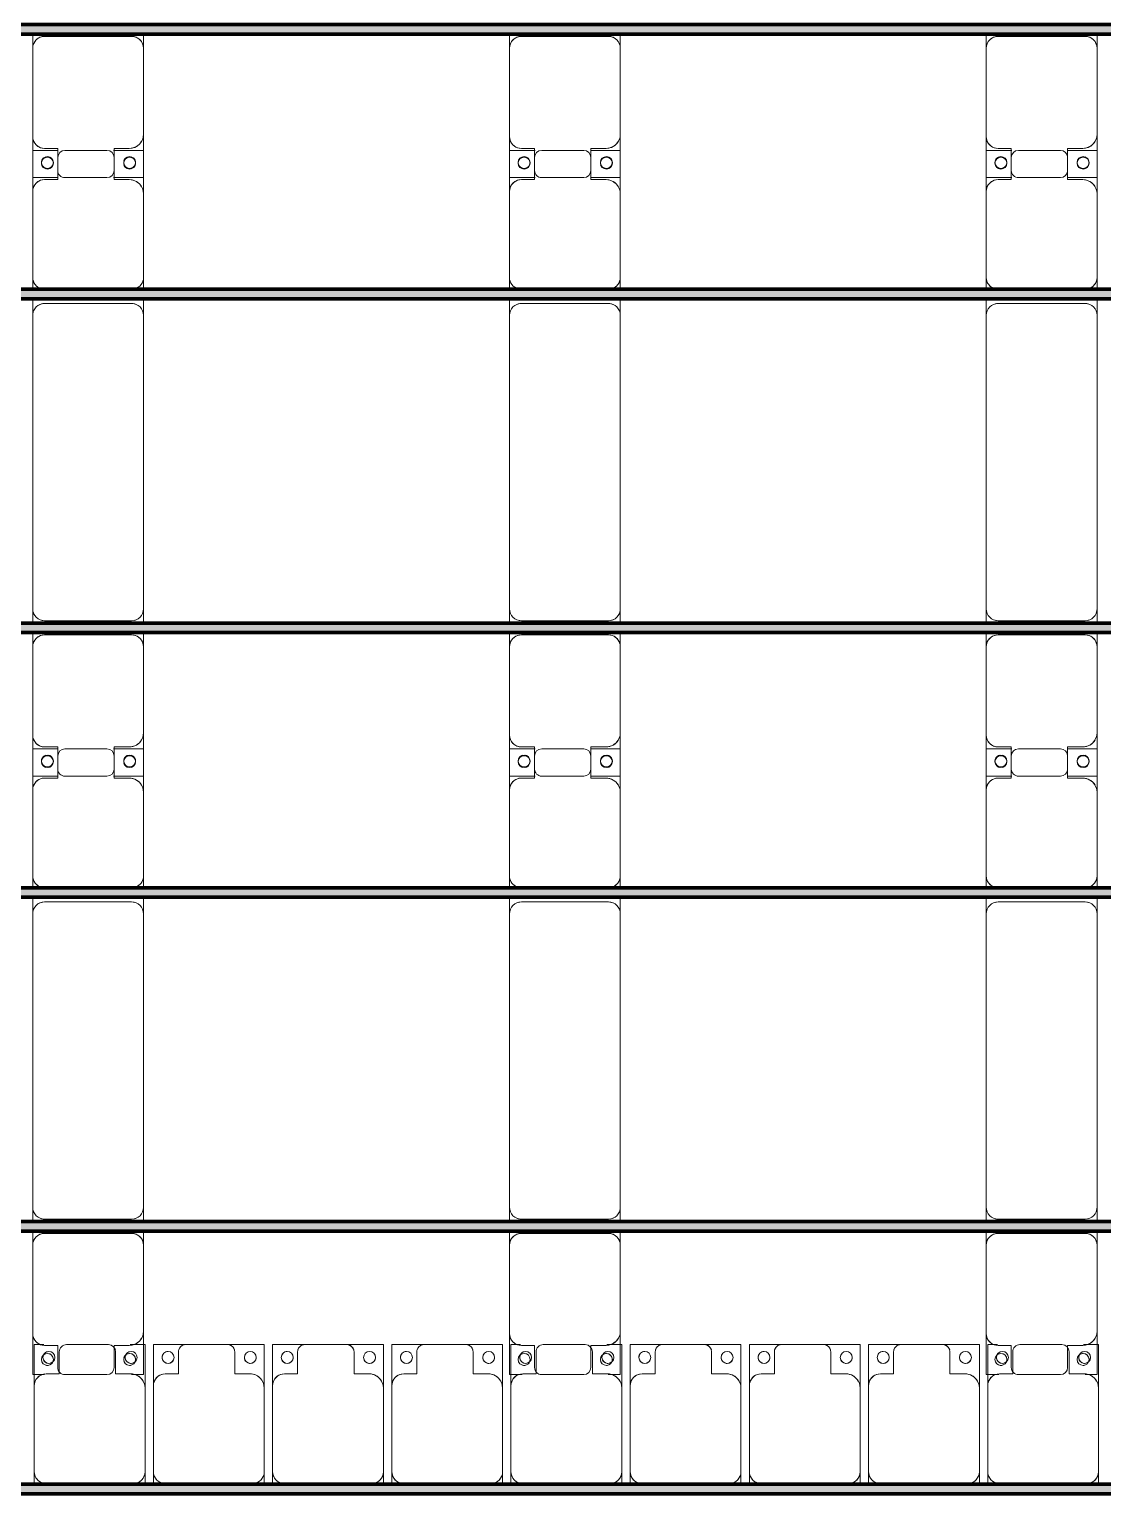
# Model space of a CAD drawing. Header units: millimetres. Extents: x -291190 to 146725, y 19759 to 185158.
# Drawn here: x -25426 to -20923, y 85792 to 91933 of the extents above; entities that cross this region are included whole.
import ezdxf

# ---------------------------------------------------------------- set-up
doc = ezdxf.new("R2010")
doc.units = ezdxf.units.MM
doc.layers.add('A-GENM', color=13, linetype='Continuous', lineweight=9)
doc.layers.add('S-BEAM', color=12, linetype='Continuous', lineweight=9)

# ---------------------------------------------------------------- blocks, each defined once
blk = doc.blocks.new('Dai phao do pin - DẢI PHAO ĐỠ PIN-51784-KHUNG KẾT CẤU BÈ PIN 4')
at = {"layer": 'A-GENM', "color": 7}
for p, q in [((63459.9, 241.6), (63519.7, 241.6)), ((63459.9, 241.6), (63519.7, 241.6)), ((63469.7, 191.6), (63469.7, -173.4)), ((63879.7, 241.6), (63519.7, 241.6)), ((63879.7, 241.6), (64062.2, 241.6)), ((64062.2, 241.6), (63879.7, 241.6)), ((63947.8, 241.6), (64130.3, 241.6)), ((63947.8, 116.2), (63947.8, 241.6)), ((64130.3, 241.6), (63947.8, 241.6)), ((64062.2, 241.6), (64062.2, 116.2)), ((64480.3, 241.6), (64130.3, 241.6)), ((64480.3, 241.6), (64529.9, 241.6)), ((64480.3, 241.6), (64529.9, 241.6)), ((64569.9, 241.6), (64639.7, 241.6)), ((64569.9, 241.6), (64639.7, 241.6)), ((64589.7, 191.6), (64589.7, -173.4)), ((65870.3, 241.6), (64639.7, 241.6)), ((65870.3, 241.6), (65929.9, 241.6)), ((65870.3, 241.6), (65929.9, 241.6)), ((65920.3, -173.4), (65920.3, 191.6)), ((65969.9, 241.6), (66029.7, 241.6)), ((65969.9, 241.6), (66029.7, 241.6)), ((65979.7, 191.6), (65979.7, -173.4)), ((66389.7, 241.6), (66029.7, 241.6)), ((66389.7, 241.6), (66572.2, 241.6)), ((66572.2, 241.6), (66389.7, 241.6)), ((66457.8, 241.6), (66640.3, 241.6)), ((66457.8, 116.2), (66457.8, 241.6)), ((66640.3, 241.6), (66457.8, 241.6)), ((66572.2, 241.6), (66572.2, 116.2)), ((66990.3, 241.6), (66640.3, 241.6)), ((66990.3, 241.6), (67039.9, 241.6)), ((66990.3, 241.6), (67039.9, 241.6)), ((67079.9, 241.6), (67149.7, 241.6)), ((67079.9, 241.6), (67149.7, 241.6)), ((67099.7, 191.6), (67099.7, -173.4)), ((68380.3, 241.6), (67149.7, 241.6)), ((68380.3, 241.6), (68439.9, 241.6)), ((68380.3, 241.6), (68439.9, 241.6)), ((68430.3, -173.4), (68430.3, 191.6)), ((68479.9, 241.6), (68539.7, 241.6)), ((68479.9, 241.6), (68539.7, 241.6)), ((68489.7, 191.6), (68489.7, -173.4)), ((68899.7, 241.6), (68539.7, 241.6)), ((68899.7, 241.6), (69082.2, 241.6)), ((68956.8, 241.6), (68899.7, 241.6)), ((69082.2, 241.6), (69082.2, 191.1)), ((69082.2, 191.1), (69082.2, 206.3)), ((63939.7, 118.2), (63939.7, 181.6)), ((64070.3, 181.6), (64070.3, 118.2)), ((66449.7, 118.2), (66449.7, 181.6)), ((66580.3, 181.6), (66580.3, 118.2)), ((68959.7, 118.2), (68959.7, 181.6)), ((64032.2, 118.2), (63939.7, 118.2)), ((63947.8, 88.2), (63947.8, -88.2)), ((64070.3, 118.2), (63977.8, 118.2)), ((64062.2, -88.2), (64062.2, 88.2)), ((66542.2, 118.2), (66449.7, 118.2)), ((66457.8, 88.2), (66457.8, -88.2)), ((66580.3, 118.2), (66487.8, 118.2)), ((66572.2, -88.2), (66572.2, 88.2)), ((69052.2, 118.2), (68959.7, 118.2)), ((69082.2, -88.2), (69082.2, 88.2)), ((63939.7, -173.4), (63939.7, -118.2)), ((63939.7, -118.2), (64032.2, -118.2)), ((63947.8, -223.4), (63947.8, -116.2)), ((63977.8, -118.2), (64070.3, -118.2)), ((64062.2, -116.2), (64062.2, -223.4)), ((64070.3, -118.2), (64070.3, -173.4)), ((66449.7, -173.4), (66449.7, -118.2)), ((66449.7, -118.2), (66542.2, -118.2)), ((66457.8, -223.4), (66457.8, -116.2)), ((66487.8, -118.2), (66580.3, -118.2)), ((66572.2, -116.2), (66572.2, -223.4)), ((66580.3, -118.2), (66580.3, -173.4)), ((68959.7, -173.4), (68959.7, -118.2)), ((68959.7, -118.2), (69052.2, -118.2)), ((63947.8, -169.2), (63947.8, -202)), ((66457.8, -169.2), (66457.8, -202)), ((69082.2, -170.3), (69082.2, -223.4)), ((69082.2, -183.7), (69082.2, -170.3)), ((63519.7, -223.4), (63459.9, -223.4)), ((63519.7, -223.4), (63459.9, -223.4)), ((63519.7, -223.4), (63889.7, -223.4)), ((64062.2, -223.4), (63889.7, -223.4)), ((63889.7, -223.4), (64062.2, -223.4)), ((64120.3, -223.4), (63947.8, -223.4)), ((63947.8, -223.4), (64120.3, -223.4)), ((64120.3, -223.4), (64480.3, -223.4)), ((64529.9, -223.4), (64480.3, -223.4)), ((64529.9, -223.4), (64480.3, -223.4)), ((64639.7, -223.4), (64569.9, -223.4)), ((64639.7, -223.4), (64569.9, -223.4)), ((64639.7, -223.4), (65870.3, -223.4)), ((65929.9, -223.4), (65870.3, -223.4)), ((65929.9, -223.4), (65870.3, -223.4)), ((66029.7, -223.4), (65969.9, -223.4)), ((66029.7, -223.4), (65969.9, -223.4)), ((66029.7, -223.4), (66399.7, -223.4)), ((66572.2, -223.4), (66399.7, -223.4)), ((66399.7, -223.4), (66572.2, -223.4)), ((66630.3, -223.4), (66457.8, -223.4)), ((66457.8, -223.4), (66630.3, -223.4)), ((66630.3, -223.4), (66990.3, -223.4)), ((67039.9, -223.4), (66990.3, -223.4)), ((67039.9, -223.4), (66990.3, -223.4)), ((67149.7, -223.4), (67079.9, -223.4)), ((67149.7, -223.4), (67079.9, -223.4)), ((67149.7, -223.4), (68380.3, -223.4)), ((68439.9, -223.4), (68380.3, -223.4)), ((68439.9, -223.4), (68380.3, -223.4)), ((68539.7, -223.4), (68479.9, -223.4)), ((68539.7, -223.4), (68479.9, -223.4)), ((68539.7, -223.4), (68909.7, -223.4)), ((69082.2, -223.4), (68909.7, -223.4)), ((68909.7, -223.4), (69082.2, -223.4))]:
    blk.add_line(p, q, dxfattribs=at)
for centre, radius, start, end in [((63519.7, 191.6), 50, 90, 180), ((63519.7, 191.6), 50, 105, 180), ((63879.7, 181.6), 60, 360, 90), ((63879.7, 181.6), 60, 45, 60), ((63879.7, 181.6), 60, 360, 60), ((63879.7, 181.6), 60, 45, 60), ((63998.6, 183.2), 25, 0, 180), ((63998.6, 183.2), 25, 360, 165), ((64001.4, 183.2), 25, 360, 180), ((64001.4, 183.2), 25, 90, 180), ((64001.4, 183.2), 25, 15, 75), ((64130.3, 181.6), 60, 90, 180), ((64130.3, 181.6), 60, 120, 180), ((64480.3, 191.6), 50, 15, 90), ((64480.3, 191.6), 50, 15, 75), ((64639.7, 191.6), 50, 90, 180), ((64639.7, 191.6), 50, 150, 180), ((64639.7, 191.6), 50, 105, 120), ((65870.3, 191.6), 50, 360, 90), ((65870.3, 191.6), 50, 60, 90), ((65870.3, 191.6), 50, 15, 30), ((66029.7, 191.6), 50, 90, 180), ((66029.7, 191.6), 50, 105, 180), ((66389.7, 181.6), 60, 360, 90), ((66389.7, 181.6), 60, 45, 60), ((66389.7, 181.6), 60, 360, 60), ((66389.7, 181.6), 60, 45, 60), ((66508.6, 183.2), 25, 0, 180), ((66508.6, 183.2), 25, 360, 165), ((66511.4, 183.2), 25, 0, 180), ((66511.4, 183.2), 25, 90, 180), ((66511.4, 183.2), 25, 15, 75), ((66640.3, 181.6), 60, 90, 180), ((66640.3, 181.6), 60, 120, 180), ((66990.3, 191.6), 50, 15, 90), ((66990.3, 191.6), 50, 15, 75), ((67149.7, 191.6), 50, 90, 180), ((67149.7, 191.6), 50, 150, 180), ((67149.7, 191.6), 50, 105, 120), ((68380.3, 191.6), 50, 360, 90), ((68380.3, 191.6), 50, 60, 90), ((68380.3, 191.6), 50, 15, 30), ((68539.7, 191.6), 50, 90, 180), ((68539.7, 191.6), 50, 105, 180), ((68899.7, 181.6), 60, 360, 90), ((68899.7, 181.6), 60, 45, 60), ((68899.7, 181.6), 60, 360, 60), ((68899.7, 181.6), 60, 45, 60), ((69018.6, 183.2), 25, 0, 180), ((69018.6, 183.2), 25, 60, 165), ((69018.6, 183.2), 25, 360, 15), ((63998.6, 183.2), 25, 180, 360), ((64001.4, 183.2), 25, 180, 0), ((64001.4, 183.2), 25, 180, 270), ((63998.6, 183.2), 25, 210, 255), ((63998.6, 183.2), 25, 270, 360), ((64001.4, 183.2), 25, 285, 330), ((66508.6, 183.2), 25, 180, 0), ((66511.4, 183.2), 25, 180, 0), ((66511.4, 183.2), 25, 180, 270), ((66508.6, 183.2), 25, 210, 255), ((66508.6, 183.2), 25, 270, 360), ((66511.4, 183.2), 25, 285, 330), ((69018.6, 183.2), 25, 180, 0), ((69018.6, 183.2), 25, 180, 195), ((69018.6, 183.2), 25, 210, 255), ((69018.6, 183.2), 25, 285, 315), ((63977.8, 88.2), 30, 90, 180), ((64032.2, 88.2), 30, 360, 90), ((66487.8, 88.2), 30, 90, 180), ((66542.2, 88.2), 30, 360, 90), ((69052.2, 88.2), 30, 360, 90), ((63977.8, -88.2), 30, 180, 270), ((64032.2, -88.2), 30, 270, 360), ((66487.8, -88.2), 30, 180, 270), ((66542.2, -88.2), 30, 270, 360), ((69052.2, -88.2), 30, 270, 360), ((69052.2, -88.2), 30, 285, 300), ((63519.7, -173.4), 50, 180, 270), ((63519.7, -173.4), 50, 180, 255), ((63889.7, -173.4), 50, 270, 360), ((63889.7, -173.4), 50, 285, 360), ((63889.7, -173.4), 50, 315, 0), ((63889.7, -173.4), 50, 315, 0), ((63998.6, -161.8), 25, 0, 180), ((63998.6, -161.8), 25, 180, 360), ((63998.6, -161.8), 25, 105, 165), ((63998.6, -161.8), 25, 195, 360), ((64001.4, -161.8), 25, 0, 180), ((64001.4, -161.8), 25, 105, 180), ((64001.4, -161.8), 25, 180, 0), ((64001.4, -161.8), 25, 180, 270), ((63998.6, -161.8), 25, 360, 75), ((64001.4, -161.8), 25, 15, 75), ((64001.4, -161.8), 25, 285, 345), ((64120.3, -173.4), 50, 180, 270), ((64120.3, -173.4), 50, 180, 255), ((64639.7, -173.4), 50, 180, 270), ((64639.7, -173.4), 50, 180, 210), ((65870.3, -173.4), 50, 270, 360), ((65870.3, -173.4), 50, 330, 360), ((66029.7, -173.4), 50, 180, 270), ((66029.7, -173.4), 50, 180, 255), ((66399.7, -173.4), 50, 270, 360), ((66399.7, -173.4), 50, 285, 360), ((66399.7, -173.4), 50, 315, 0), ((66399.7, -173.4), 50, 315, 0), ((66508.6, -161.8), 25, 0, 180), ((66508.6, -161.8), 25, 180, 0), ((66508.6, -161.8), 25, 105, 165), ((66508.6, -161.8), 25, 195, 360), ((66511.4, -161.8), 25, 0, 180), ((66511.4, -161.8), 25, 105, 180), ((66511.4, -161.8), 25, 180, 360), ((66511.4, -161.8), 25, 180, 270), ((66508.6, -161.8), 25, 360, 75), ((66511.4, -161.8), 25, 15, 75), ((66511.4, -161.8), 25, 285, 345), ((66630.3, -173.4), 50, 180, 270), ((66630.3, -173.4), 50, 180, 255), ((67149.7, -173.4), 50, 180, 270), ((67149.7, -173.4), 50, 180, 210), ((68380.3, -173.4), 50, 270, 360), ((68380.3, -173.4), 50, 330, 360), ((68539.7, -173.4), 50, 180, 270), ((68539.7, -173.4), 50, 180, 255), ((68909.7, -173.4), 50, 270, 360), ((68909.7, -173.4), 50, 285, 360), ((69018.6, -161.8), 25, 0, 180), ((69018.6, -161.8), 25, 180, 0), ((69018.6, -161.8), 25, 180, 240), ((69018.6, -161.8), 25, 105, 165), ((69018.6, -161.8), 25, 45, 90), ((69018.6, -161.8), 25, 300, 315), ((69018.6, -161.8), 25, 360, 15), ((69018.6, -161.8), 25, 345, 360), ((64120.3, -173.4), 50, 210, 225), ((64120.3, -173.4), 50, 210, 225), ((64480.3, -173.4), 50, 270, 345), ((64480.3, -173.4), 50, 285, 345), ((64639.7, -173.4), 50, 240, 270), ((65870.3, -173.4), 50, 285, 300), ((66630.3, -173.4), 50, 210, 225), ((66630.3, -173.4), 50, 210, 225), ((66990.3, -173.4), 50, 270, 345), ((66990.3, -173.4), 50, 285, 345), ((67149.7, -173.4), 50, 240, 270), ((68380.3, -173.4), 50, 285, 300), ((68909.7, -173.4), 50, 315, 330), ((68909.7, -173.4), 50, 315, 330)]:
    blk.add_arc(centre, radius, start, end, dxfattribs=at)
blk = doc.blocks.new('Dai phao do pin - DẢI PHAO ĐỠ PIN-V15-KHUNG KẾT CẤU BÈ PIN 4')
at = {"layer": 'A-GENM', "color": 7}
for p, q in [((63459.9, 241.6), (63519.7, 241.6)), ((63459.9, 241.6), (63519.7, 241.6)), ((63469.7, 191.6), (63469.7, -173.4)), ((63879.7, 241.6), (63519.7, 241.6)), ((63879.7, 241.6), (64062.2, 241.6)), ((64062.2, 241.6), (63879.7, 241.6)), ((63947.8, 241.6), (64130.3, 241.6)), ((63947.8, 116.2), (63947.8, 241.6)), ((64130.3, 241.6), (63947.8, 241.6)), ((64062.2, 241.6), (64062.2, 116.2)), ((64480.3, 241.6), (64130.3, 241.6)), ((64480.3, 241.6), (64529.9, 241.6)), ((64480.3, 241.6), (64529.9, 241.6)), ((64569.9, 241.6), (64639.7, 241.6)), ((64569.9, 241.6), (64639.7, 241.6)), ((64589.7, 191.6), (64589.7, -173.4)), ((65870.3, 241.6), (64639.7, 241.6)), ((65870.3, 241.6), (65929.9, 241.6)), ((65870.3, 241.6), (65929.9, 241.6)), ((65920.3, -173.4), (65920.3, 191.6)), ((65969.9, 241.6), (66029.7, 241.6)), ((65969.9, 241.6), (66029.7, 241.6)), ((65979.7, 191.6), (65979.7, -173.4)), ((66389.7, 241.6), (66029.7, 241.6)), ((66389.7, 241.6), (66572.2, 241.6)), ((66572.2, 241.6), (66389.7, 241.6)), ((66457.8, 241.6), (66640.3, 241.6)), ((66457.8, 116.2), (66457.8, 241.6)), ((66640.3, 241.6), (66457.8, 241.6)), ((66572.2, 241.6), (66572.2, 116.2)), ((66990.3, 241.6), (66640.3, 241.6)), ((66990.3, 241.6), (67039.9, 241.6)), ((66990.3, 241.6), (67039.9, 241.6)), ((67079.9, 241.6), (67149.7, 241.6)), ((67079.9, 241.6), (67149.7, 241.6)), ((67099.7, 191.6), (67099.7, -173.4)), ((68380.3, 241.6), (67149.7, 241.6)), ((68380.3, 241.6), (68439.9, 241.6)), ((68380.3, 241.6), (68439.9, 241.6)), ((68430.3, -173.4), (68430.3, 191.6)), ((68479.9, 241.6), (68539.7, 241.6)), ((68479.9, 241.6), (68539.7, 241.6)), ((68489.7, 191.6), (68489.7, -173.4)), ((68899.7, 241.6), (68539.7, 241.6)), ((68899.7, 241.6), (69082.2, 241.6)), ((68956.8, 241.6), (68899.7, 241.6)), ((69082.2, 241.6), (69082.2, 191.1)), ((69082.2, 191.1), (69082.2, 206.3)), ((63939.7, 118.2), (63939.7, 181.6)), ((64070.3, 181.6), (64070.3, 118.2)), ((66449.7, 118.2), (66449.7, 181.6)), ((66580.3, 181.6), (66580.3, 118.2)), ((68959.7, 118.2), (68959.7, 181.6)), ((64032.2, 118.2), (63939.7, 118.2)), ((63947.8, 88.2), (63947.8, -88.2)), ((64070.3, 118.2), (63977.8, 118.2)), ((64062.2, -88.2), (64062.2, 88.2)), ((66542.2, 118.2), (66449.7, 118.2)), ((66457.8, 88.2), (66457.8, -88.2)), ((66580.3, 118.2), (66487.8, 118.2)), ((66572.2, -88.2), (66572.2, 88.2)), ((69052.2, 118.2), (68959.7, 118.2)), ((69082.2, -88.2), (69082.2, 88.2)), ((63939.7, -173.4), (63939.7, -118.2)), ((63939.7, -118.2), (64032.2, -118.2)), ((63947.8, -223.4), (63947.8, -116.2)), ((63977.8, -118.2), (64070.3, -118.2)), ((64062.2, -116.2), (64062.2, -223.4)), ((64070.3, -118.2), (64070.3, -173.4)), ((66449.7, -173.4), (66449.7, -118.2)), ((66449.7, -118.2), (66542.2, -118.2)), ((66457.8, -223.4), (66457.8, -116.2)), ((66487.8, -118.2), (66580.3, -118.2)), ((66572.2, -116.2), (66572.2, -223.4)), ((66580.3, -118.2), (66580.3, -173.4)), ((68959.7, -173.4), (68959.7, -118.2)), ((68959.7, -118.2), (69052.2, -118.2)), ((63947.8, -174.5), (63947.8, -202)), ((66457.8, -174.5), (66457.8, -202)), ((69082.2, -174.5), (69082.2, -223.4)), ((63519.7, -223.4), (63459.9, -223.4)), ((63519.7, -223.4), (63459.9, -223.4)), ((63519.7, -223.4), (63889.7, -223.4)), ((64062.2, -223.4), (63889.7, -223.4)), ((63889.7, -223.4), (64062.2, -223.4)), ((64120.3, -223.4), (63947.8, -223.4)), ((63947.8, -223.4), (64120.3, -223.4)), ((64120.3, -223.4), (64480.3, -223.4)), ((64529.9, -223.4), (64480.3, -223.4)), ((64529.9, -223.4), (64480.3, -223.4)), ((64639.7, -223.4), (64569.9, -223.4)), ((64639.7, -223.4), (64569.9, -223.4)), ((64639.7, -223.4), (65870.3, -223.4)), ((65929.9, -223.4), (65870.3, -223.4)), ((65929.9, -223.4), (65870.3, -223.4)), ((66029.7, -223.4), (65969.9, -223.4)), ((66029.7, -223.4), (65969.9, -223.4)), ((66029.7, -223.4), (66399.7, -223.4)), ((66572.2, -223.4), (66399.7, -223.4)), ((66399.7, -223.4), (66572.2, -223.4)), ((66630.3, -223.4), (66457.8, -223.4)), ((66457.8, -223.4), (66630.3, -223.4)), ((66630.3, -223.4), (66990.3, -223.4)), ((67039.9, -223.4), (66990.3, -223.4)), ((67039.9, -223.4), (66990.3, -223.4)), ((67149.7, -223.4), (67079.9, -223.4)), ((67149.7, -223.4), (67079.9, -223.4)), ((67149.7, -223.4), (68380.3, -223.4)), ((68439.9, -223.4), (68380.3, -223.4)), ((68439.9, -223.4), (68380.3, -223.4)), ((68539.7, -223.4), (68479.9, -223.4)), ((68539.7, -223.4), (68479.9, -223.4)), ((68539.7, -223.4), (68909.7, -223.4)), ((69082.2, -223.4), (68909.7, -223.4)), ((68909.7, -223.4), (69082.2, -223.4))]:
    blk.add_line(p, q, dxfattribs=at)
for centre, radius, start, end in [((63519.7, 191.6), 50, 90, 180), ((63519.7, 191.6), 50, 105, 180), ((63879.7, 181.6), 60, 360, 90), ((63879.7, 181.6), 60, 45, 60), ((63879.7, 181.6), 60, 360, 60), ((63879.7, 181.6), 60, 45, 60), ((63998.6, 183.2), 25, 0, 180), ((63998.6, 183.2), 25, 360, 165), ((64001.4, 183.2), 25, 360, 180), ((64001.4, 183.2), 25, 90, 180), ((64001.4, 183.2), 25, 15, 75), ((64130.3, 181.6), 60, 90, 180), ((64130.3, 181.6), 60, 120, 180), ((64480.3, 191.6), 50, 15, 90), ((64480.3, 191.6), 50, 15, 75), ((64639.7, 191.6), 50, 90, 180), ((64639.7, 191.6), 50, 150, 180), ((64639.7, 191.6), 50, 105, 120), ((65870.3, 191.6), 50, 360, 90), ((65870.3, 191.6), 50, 60, 90), ((65870.3, 191.6), 50, 15, 30), ((66029.7, 191.6), 50, 90, 180), ((66029.7, 191.6), 50, 105, 180), ((66389.7, 181.6), 60, 360, 90), ((66389.7, 181.6), 60, 45, 60), ((66389.7, 181.6), 60, 360, 60), ((66389.7, 181.6), 60, 45, 60), ((66508.6, 183.2), 25, 0, 180), ((66508.6, 183.2), 25, 360, 165), ((66511.4, 183.2), 25, 0, 180), ((66511.4, 183.2), 25, 90, 180), ((66511.4, 183.2), 25, 15, 75), ((66640.3, 181.6), 60, 90, 180), ((66640.3, 181.6), 60, 120, 180), ((66990.3, 191.6), 50, 15, 90), ((66990.3, 191.6), 50, 15, 75), ((67149.7, 191.6), 50, 90, 180), ((67149.7, 191.6), 50, 150, 180), ((67149.7, 191.6), 50, 105, 120), ((68380.3, 191.6), 50, 360, 90), ((68380.3, 191.6), 50, 60, 90), ((68380.3, 191.6), 50, 15, 30), ((68539.7, 191.6), 50, 90, 180), ((68539.7, 191.6), 50, 105, 180), ((68899.7, 181.6), 60, 360, 90), ((68899.7, 181.6), 60, 45, 60), ((68899.7, 181.6), 60, 360, 60), ((68899.7, 181.6), 60, 45, 60), ((69018.6, 183.2), 25, 0, 180), ((69018.6, 183.2), 25, 60, 165), ((69018.6, 183.2), 25, 360, 15), ((63998.6, 183.2), 25, 180, 360), ((64001.4, 183.2), 25, 180, 0), ((64001.4, 183.2), 25, 180, 270), ((63998.6, 183.2), 25, 210, 255), ((63998.6, 183.2), 25, 270, 360), ((64001.4, 183.2), 25, 285, 330), ((66508.6, 183.2), 25, 180, 0), ((66511.4, 183.2), 25, 180, 0), ((66511.4, 183.2), 25, 180, 270), ((66508.6, 183.2), 25, 210, 255), ((66508.6, 183.2), 25, 270, 360), ((66511.4, 183.2), 25, 285, 330), ((69018.6, 183.2), 25, 180, 0), ((69018.6, 183.2), 25, 180, 195), ((69018.6, 183.2), 25, 210, 255), ((69018.6, 183.2), 25, 285, 315), ((63977.8, 88.2), 30, 90, 180), ((64032.2, 88.2), 30, 360, 90), ((66487.8, 88.2), 30, 90, 180), ((66542.2, 88.2), 30, 360, 90), ((69052.2, 88.2), 30, 360, 90), ((63977.8, -88.2), 30, 180, 270), ((64032.2, -88.2), 30, 270, 360), ((66487.8, -88.2), 30, 180, 270), ((66542.2, -88.2), 30, 270, 360), ((69052.2, -88.2), 30, 270, 360), ((69052.2, -88.2), 30, 285, 300), ((63519.7, -173.4), 50, 180, 270), ((63519.7, -173.4), 50, 181.25747, 255), ((63889.7, -173.4), 50, 270, 360), ((63889.7, -173.4), 50, 285, 358.74253), ((63889.7, -173.4), 50, 315, 358.74253), ((63889.7, -173.4), 50, 315, 358.74253), ((63998.6, -161.8), 25, 0, 180), ((63998.6, -161.8), 25, 180, 360), ((63998.6, -161.8), 25, 105, 165), ((63998.6, -161.8), 25, 195, 360), ((64001.4, -161.8), 25, 0, 180), ((64001.4, -161.8), 25, 105, 180), ((64001.4, -161.8), 25, 180, 0), ((64001.4, -161.8), 25, 180, 270), ((63998.6, -161.8), 25, 360, 75), ((64001.4, -161.8), 25, 15, 75), ((64001.4, -161.8), 25, 285, 345), ((64120.3, -173.4), 50, 180, 270), ((64120.3, -173.4), 50, 181.25747, 255), ((64639.7, -173.4), 50, 180, 270), ((64639.7, -173.4), 50, 181.25747, 210), ((65870.3, -173.4), 50, 270, 360), ((65870.3, -173.4), 50, 330, 358.74253), ((66029.7, -173.4), 50, 180, 270), ((66029.7, -173.4), 50, 181.25747, 255), ((66399.7, -173.4), 50, 270, 360), ((66399.7, -173.4), 50, 285, 358.74253), ((66399.7, -173.4), 50, 315, 358.74253), ((66399.7, -173.4), 50, 315, 358.74253), ((66508.6, -161.8), 25, 0, 180), ((66508.6, -161.8), 25, 180, 0), ((66508.6, -161.8), 25, 105, 165), ((66508.6, -161.8), 25, 195, 360), ((66511.4, -161.8), 25, 0, 180), ((66511.4, -161.8), 25, 105, 180), ((66511.4, -161.8), 25, 180, 360), ((66511.4, -161.8), 25, 180, 270), ((66508.6, -161.8), 25, 360, 75), ((66511.4, -161.8), 25, 15, 75), ((66511.4, -161.8), 25, 285, 345), ((66630.3, -173.4), 50, 180, 270), ((66630.3, -173.4), 50, 181.25747, 255), ((67149.7, -173.4), 50, 180, 270), ((67149.7, -173.4), 50, 181.25747, 210), ((68380.3, -173.4), 50, 270, 360), ((68380.3, -173.4), 50, 330, 360), ((68539.7, -173.4), 50, 180, 270), ((68539.7, -173.4), 50, 180, 255), ((68909.7, -173.4), 50, 270, 360), ((68909.7, -173.4), 50, 285, 358.74253), ((69018.6, -161.8), 25, 0, 180), ((69018.6, -161.8), 25, 180, 0), ((69018.6, -161.8), 25, 180, 240), ((69018.6, -161.8), 25, 105, 165), ((69018.6, -161.8), 25, 45, 90), ((69018.6, -161.8), 25, 300, 315), ((69018.6, -161.8), 25, 360, 15), ((69018.6, -161.8), 25, 345, 360), ((64120.3, -173.4), 50, 210, 225), ((64120.3, -173.4), 50, 210, 225), ((64480.3, -173.4), 50, 270, 345), ((64480.3, -173.4), 50, 285, 345), ((64639.7, -173.4), 50, 240, 270), ((65870.3, -173.4), 50, 285, 300), ((66630.3, -173.4), 50, 210, 225), ((66630.3, -173.4), 50, 210, 225), ((66990.3, -173.4), 50, 270, 345), ((66990.3, -173.4), 50, 285, 345), ((67149.7, -173.4), 50, 240, 270), ((68380.3, -173.4), 50, 285, 300), ((68909.7, -173.4), 50, 315, 330), ((68909.7, -173.4), 50, 315, 330)]:
    blk.add_arc(centre, radius, start, end, dxfattribs=at)
blk = doc.blocks.new('Dầm C52 - Dầm C52-73881-KHUNG KẾT CẤU BÈ PIN 4')
at = {"layer": 'S-BEAM', "lineweight": 140}
blk.add_hatch(color=1, dxfattribs=at).paths.add_polyline_path([(-173700.3, 20), (-174539.9, 20), (-174539.9, -20), (174539.9, -20), (174539.9, 20), (-171883.4, 20)])
at = {"layer": 'S-BEAM', "color": 1, "lineweight": 140}
for p, q in [((-174539.9, 20), (174539.9, 20)), ((174539.9, -20), (-174539.9, -20))]:
    blk.add_line(p, q, dxfattribs=at)
blk = doc.blocks.new('Dầm C52 - Dầm C52-73882-KHUNG KẾT CẤU BÈ PIN 4')
at = {"layer": 'S-BEAM', "lineweight": 140}
blk.add_hatch(color=1, dxfattribs=at).paths.add_polyline_path([(-173700.3, 20), (-174539.9, 20), (-174539.9, -20), (174500.8, -20), (174500.8, 20), (-172791.8, 20)])
at = {"layer": 'S-BEAM', "color": 1, "lineweight": 140}
for p, q in [((-174539.9, 20), (174500.8, 20)), ((174500.8, -20), (-174539.9, -20))]:
    blk.add_line(p, q, dxfattribs=at)
blk = doc.blocks.new('Dầm C52 - Dầm C52-V25-KHUNG KẾT CẤU BÈ PIN 4')
at = {"layer": 'S-BEAM', "lineweight": 140}
blk.add_hatch(color=1, dxfattribs=at).paths.add_polyline_path([(-173700.3, 20), (-174539.9, 20), (-174539.9, -20), (174539.9, -20), (174539.9, 20), (-172791.8, 20)])
at = {"layer": 'S-BEAM', "color": 1, "lineweight": 140}
for p, q in [((-174539.9, 20), (174539.9, 20)), ((174539.9, -20), (-174539.9, -20))]:
    blk.add_line(p, q, dxfattribs=at)
blk = doc.blocks.new('Dải phao đi lại kèm đỡ invester - DẢI PHAO ĐI LẠI-65799-KHUNG KẾT CẤU BÈ PIN 4')
at = {"layer": 'A-GENM', "color": 7}
for p, q in [((85758.4, -779.7), (85758.4, -727.1)), ((85758.4, -779.7), (85758.4, -727.1)), ((86173.4, -729.7), (85808.4, -729.7)), ((86223.4, -727.1), (86223.4, -779.7)), ((86223.4, -727.1), (86223.4, -779.7)), ((86258.4, -779.7), (86258.4, -727.1)), ((86258.4, -779.7), (86258.4, -727.1)), ((86673.4, -729.7), (86308.4, -729.7)), ((86723.4, -727.1), (86723.4, -779.7)), ((86723.4, -727.1), (86723.4, -779.7)), ((86758.4, -779.7), (86758.4, -727.1)), ((86758.4, -779.7), (86758.4, -727.1)), ((87173.4, -729.7), (86808.4, -729.7)), ((87223.4, -727.1), (87223.4, -779.7)), ((87223.4, -727.1), (87223.4, -779.7)), ((87258.4, -779.7), (87258.4, -727.1)), ((87258.4, -779.7), (87258.4, -727.1)), ((87673.4, -729.7), (87308.4, -729.7)), ((87723.4, -727.1), (87723.4, -779.7)), ((87723.4, -727.1), (87723.4, -779.7)), ((87758.4, -779.7), (87758.4, -727.1)), ((87758.4, -779.7), (87758.4, -727.1)), ((88173.4, -729.7), (87808.4, -729.7)), ((88223.4, -727.1), (88223.4, -779.7)), ((88223.4, -727.1), (88223.4, -779.7)), ((88258.4, -779.7), (88258.4, -727.1)), ((88258.4, -779.7), (88258.4, -727.1)), ((88673.4, -729.7), (88308.4, -729.7)), ((88723.4, -727.1), (88723.4, -779.7)), ((88723.4, -727.1), (88723.4, -779.7)), ((88758.4, -779.7), (88758.4, -727.1)), ((88758.4, -779.7), (88758.4, -727.1)), ((89173.4, -729.7), (88808.4, -729.7)), ((89223.4, -727.1), (89223.4, -779.7)), ((89223.4, -727.1), (89223.4, -779.7)), ((89258.4, -779.7), (89258.4, -727.1)), ((89258.4, -779.7), (89258.4, -727.1)), ((89673.4, -729.7), (89308.4, -729.7)), ((89723.4, -727.1), (89723.4, -779.7)), ((89723.4, -727.1), (89723.4, -779.7)), ((89758.4, -779.7), (89758.4, -727.1)), ((89758.4, -779.7), (89758.4, -727.1)), ((90173.4, -729.7), (89808.4, -729.7)), ((90223.4, -727.1), (90223.4, -779.7)), ((90223.4, -727.1), (90223.4, -779.7)), ((85758.4, -779.7), (85758.4, -1129.7)), ((86223.4, -1139.7), (86223.4, -779.7)), ((86258.4, -779.7), (86258.4, -1129.7)), ((86723.4, -1139.7), (86723.4, -779.7)), ((86758.4, -779.7), (86758.4, -1129.7)), ((87223.4, -1139.7), (87223.4, -779.7)), ((87258.4, -779.7), (87258.4, -1129.7)), ((87723.4, -1139.7), (87723.4, -779.7)), ((87758.4, -779.7), (87758.4, -1129.7)), ((88223.4, -1139.7), (88223.4, -779.7)), ((88258.4, -779.7), (88258.4, -1129.7)), ((88723.4, -1139.7), (88723.4, -779.7)), ((88758.4, -779.7), (88758.4, -1129.7)), ((89223.4, -1139.7), (89223.4, -779.7)), ((89258.4, -779.7), (89258.4, -1129.7)), ((89723.4, -1139.7), (89723.4, -779.7)), ((89758.4, -779.7), (89758.4, -1129.7)), ((90223.4, -1139.7), (90223.4, -779.7)), ((85758.4, -1312.2), (85758.4, -1129.7)), ((85758.4, -1129.7), (85758.4, -1312.2)), ((86223.4, -1139.7), (86223.4, -1312.2)), ((86223.4, -1187.3), (86223.4, -1139.7)), ((86258.4, -1312.2), (86258.4, -1129.7)), ((86258.4, -1129.7), (86258.4, -1312.2)), ((86723.4, -1139.7), (86723.4, -1312.2)), ((86723.4, -1312.2), (86723.4, -1139.7)), ((86758.4, -1312.2), (86758.4, -1129.7)), ((86758.4, -1129.7), (86758.4, -1312.2)), ((87223.4, -1139.7), (87223.4, -1312.2)), ((87223.4, -1312.2), (87223.4, -1139.7)), ((87258.4, -1312.2), (87258.4, -1129.7)), ((87258.4, -1129.7), (87258.4, -1312.2)), ((87723.4, -1139.7), (87723.4, -1312.2)), ((87723.4, -1312.2), (87723.4, -1139.7)), ((87758.4, -1312.2), (87758.4, -1129.7)), ((87758.4, -1129.7), (87758.4, -1312.2)), ((88223.4, -1139.7), (88223.4, -1312.2)), ((88223.4, -1187.3), (88223.4, -1139.7)), ((88258.4, -1312.2), (88258.4, -1129.7)), ((88258.4, -1129.7), (88258.4, -1312.2)), ((88723.4, -1139.7), (88723.4, -1312.2)), ((88723.4, -1312.2), (88723.4, -1139.7)), ((88758.4, -1312.2), (88758.4, -1129.7)), ((88758.4, -1129.7), (88758.4, -1312.2)), ((89223.4, -1139.7), (89223.4, -1312.2)), ((89223.4, -1312.2), (89223.4, -1139.7)), ((89258.4, -1312.2), (89258.4, -1129.7)), ((89258.4, -1129.7), (89258.4, -1312.2)), ((89723.4, -1139.7), (89723.4, -1312.2)), ((89723.4, -1312.2), (89723.4, -1139.7)), ((89758.4, -1312.2), (89758.4, -1129.7)), ((89758.4, -1129.7), (89758.4, -1312.2)), ((90223.4, -1139.7), (90223.4, -1312.2)), ((90223.4, -1187.3), (90223.4, -1139.7)), ((85818.4, -1189.7), (85881.8, -1189.7)), ((85881.8, -1189.7), (85881.8, -1282.2)), ((86118.2, -1282.2), (86118.2, -1189.7)), ((86118.2, -1189.7), (86173.4, -1189.7)), ((86318.4, -1189.7), (86381.8, -1189.7)), ((86381.8, -1189.7), (86381.8, -1282.2)), ((86618.2, -1282.2), (86618.2, -1189.7)), ((86618.2, -1189.7), (86673.4, -1189.7)), ((86818.4, -1189.7), (86881.8, -1189.7)), ((86881.8, -1189.7), (86881.8, -1282.2)), ((87118.2, -1282.2), (87118.2, -1189.7)), ((87118.2, -1189.7), (87173.4, -1189.7)), ((87318.4, -1189.7), (87381.8, -1189.7)), ((87381.8, -1189.7), (87381.8, -1282.2)), ((87618.2, -1282.2), (87618.2, -1189.7)), ((87618.2, -1189.7), (87673.4, -1189.7)), ((87818.4, -1189.7), (87881.8, -1189.7)), ((87881.8, -1189.7), (87881.8, -1282.2)), ((88118.2, -1282.2), (88118.2, -1189.7)), ((88118.2, -1189.7), (88173.4, -1189.7)), ((88318.4, -1189.7), (88381.8, -1189.7)), ((88381.8, -1189.7), (88381.8, -1282.2)), ((88618.2, -1282.2), (88618.2, -1189.7)), ((88618.2, -1189.7), (88673.4, -1189.7)), ((88818.4, -1189.7), (88881.8, -1189.7)), ((88881.8, -1189.7), (88881.8, -1282.2)), ((89118.2, -1282.2), (89118.2, -1189.7)), ((89118.2, -1189.7), (89173.4, -1189.7)), ((89318.4, -1189.7), (89381.8, -1189.7)), ((89381.8, -1189.7), (89381.8, -1282.2)), ((89618.2, -1282.2), (89618.2, -1189.7)), ((89618.2, -1189.7), (89673.4, -1189.7)), ((89818.4, -1189.7), (89881.8, -1189.7)), ((89881.8, -1189.7), (89881.8, -1282.2)), ((90118.2, -1282.2), (90118.2, -1189.7)), ((90118.2, -1189.7), (90173.4, -1189.7)), ((85821.5, -1312.2), (85758.4, -1312.2)), ((85806.3, -1312.2), (85821.5, -1312.2)), ((85911.8, -1312.2), (86088.2, -1312.2)), ((86223.4, -1312.2), (86183, -1312.2)), ((86183, -1312.2), (86211.7, -1312.2)), ((86411.8, -1312.2), (86258.4, -1312.2)), ((86258.4, -1312.2), (86411.8, -1312.2)), ((86411.8, -1312.2), (86588.2, -1312.2)), ((86723.4, -1312.2), (86588.2, -1312.2)), ((86588.2, -1312.2), (86723.4, -1312.2)), ((86911.8, -1312.2), (86758.4, -1312.2)), ((86758.4, -1312.2), (86911.8, -1312.2)), ((86911.8, -1312.2), (87088.2, -1312.2)), ((87223.4, -1312.2), (87088.2, -1312.2)), ((87088.2, -1312.2), (87223.4, -1312.2)), ((87411.8, -1312.2), (87258.4, -1312.2)), ((87258.4, -1312.2), (87411.8, -1312.2)), ((87411.8, -1312.2), (87588.2, -1312.2)), ((87723.4, -1312.2), (87588.2, -1312.2)), ((87588.2, -1312.2), (87723.4, -1312.2)), ((87821.5, -1312.2), (87758.4, -1312.2)), ((87806.3, -1312.2), (87821.5, -1312.2)), ((87911.8, -1312.2), (88088.2, -1312.2)), ((88223.4, -1312.2), (88183, -1312.2)), ((88183, -1312.2), (88211.7, -1312.2)), ((88411.8, -1312.2), (88258.4, -1312.2)), ((88258.4, -1312.2), (88411.8, -1312.2)), ((88411.8, -1312.2), (88588.2, -1312.2)), ((88723.4, -1312.2), (88588.2, -1312.2)), ((88588.2, -1312.2), (88723.4, -1312.2)), ((88911.8, -1312.2), (88758.4, -1312.2)), ((88758.4, -1312.2), (88911.8, -1312.2)), ((88911.8, -1312.2), (89088.2, -1312.2)), ((89223.4, -1312.2), (89088.2, -1312.2)), ((89088.2, -1312.2), (89223.4, -1312.2)), ((89411.8, -1312.2), (89258.4, -1312.2)), ((89258.4, -1312.2), (89411.8, -1312.2)), ((89411.8, -1312.2), (89588.2, -1312.2)), ((89723.4, -1312.2), (89588.2, -1312.2)), ((89588.2, -1312.2), (89723.4, -1312.2)), ((89821.5, -1312.2), (89758.4, -1312.2)), ((89806.3, -1312.2), (89821.5, -1312.2)), ((89911.8, -1312.2), (90088.2, -1312.2)), ((90223.4, -1312.2), (90183, -1312.2)), ((90183, -1312.2), (90211.7, -1312.2))]:
    blk.add_line(p, q, dxfattribs=at)
for centre, radius, start, end in [((85808.4, -779.7), 50, 90, 180), ((85808.4, -779.7), 50, 90, 165), ((86173.4, -779.7), 50, 360, 90), ((86173.4, -779.7), 50, 15, 90), ((86308.4, -779.7), 50, 90, 180), ((86308.4, -779.7), 50, 90, 165), ((86673.4, -779.7), 50, 360, 90), ((86673.4, -779.7), 50, 15, 90), ((86808.4, -779.7), 50, 90, 180), ((86808.4, -779.7), 50, 90, 165), ((87173.4, -779.7), 50, 360, 90), ((87173.4, -779.7), 50, 15, 90), ((87308.4, -779.7), 50, 90, 180), ((87308.4, -779.7), 50, 90, 165), ((87673.4, -779.7), 50, 360, 90), ((87673.4, -779.7), 50, 15, 90), ((87808.4, -779.7), 50, 90, 180), ((87808.4, -779.7), 50, 90, 165), ((88173.4, -779.7), 50, 360, 90), ((88173.4, -779.7), 50, 15, 90), ((88308.4, -779.7), 50, 90, 180), ((88308.4, -779.7), 50, 90, 165), ((88673.4, -779.7), 50, 360, 90), ((88673.4, -779.7), 50, 15, 90), ((88808.4, -779.7), 50, 90, 180), ((88808.4, -779.7), 50, 90, 165), ((89173.4, -779.7), 50, 360, 90), ((89173.4, -779.7), 50, 15, 90), ((89308.4, -779.7), 50, 90, 180), ((89308.4, -779.7), 50, 90, 165), ((89673.4, -779.7), 50, 360, 90), ((89673.4, -779.7), 50, 15, 90), ((89808.4, -779.7), 50, 90, 180), ((89808.4, -779.7), 50, 90, 165), ((90173.4, -779.7), 50, 360, 90), ((90173.4, -779.7), 50, 15, 81.40779), ((85818.4, -1129.7), 60, 180, 270), ((85818.4, -1129.7), 60, 210, 270), ((86173.4, -1139.7), 50, 270, 360), ((86173.4, -1139.7), 50, 270, 345), ((86318.4, -1129.7), 60, 180, 270), ((86318.4, -1129.7), 60, 210, 270), ((86673.4, -1139.7), 50, 270, 360), ((86673.4, -1139.7), 50, 270, 345), ((86818.4, -1129.7), 60, 180, 270), ((86818.4, -1129.7), 60, 210, 270), ((87173.4, -1139.7), 50, 270, 360), ((87173.4, -1139.7), 50, 270, 345), ((87318.4, -1129.7), 60, 180, 270), ((87318.4, -1129.7), 60, 210, 270), ((87673.4, -1139.7), 50, 270, 360), ((87673.4, -1139.7), 50, 270, 345), ((87818.4, -1129.7), 60, 180, 270), ((87818.4, -1129.7), 60, 210, 270), ((88173.4, -1139.7), 50, 270, 360), ((88173.4, -1139.7), 50, 270, 345), ((88318.4, -1129.7), 60, 180, 270), ((88318.4, -1129.7), 60, 210, 270), ((88673.4, -1139.7), 50, 270, 360), ((88673.4, -1139.7), 50, 270, 345), ((88818.4, -1129.7), 60, 180, 270), ((88818.4, -1129.7), 60, 210, 270), ((89173.4, -1139.7), 50, 270, 360), ((89173.4, -1139.7), 50, 270, 345), ((89318.4, -1129.7), 60, 180, 270), ((89673.4, -1139.7), 50, 270, 360), ((89673.4, -1139.7), 50, 270, 345), ((89818.4, -1129.7), 60, 180, 270), ((89818.4, -1129.7), 60, 210, 270), ((90173.4, -1139.7), 50, 270, 360), ((90173.4, -1139.7), 50, 278.59221, 345), ((86173.4, -1139.7), 50, 300, 315), ((86173.4, -1139.7), 50, 300, 315), ((86673.4, -1139.7), 50, 300, 315), ((86673.4, -1139.7), 50, 300, 315), ((87173.4, -1139.7), 50, 300, 315), ((87173.4, -1139.7), 50, 300, 315), ((87673.4, -1139.7), 50, 300, 315), ((87673.4, -1139.7), 50, 300, 315), ((88173.4, -1139.7), 50, 300, 315), ((88173.4, -1139.7), 50, 300, 315), ((88673.4, -1139.7), 50, 300, 315), ((88673.4, -1139.7), 50, 300, 315), ((89173.4, -1139.7), 50, 300, 315), ((89173.4, -1139.7), 50, 300, 315), ((89318.4, -1129.7), 60, 219.26887, 270), ((89673.4, -1139.7), 50, 300, 315), ((89673.4, -1139.7), 50, 300, 315), ((90173.4, -1139.7), 50, 300, 315), ((90173.4, -1139.7), 50, 300, 315), ((85816.8, -1258.6), 25, 90, 270), ((85816.8, -1258.6), 25, 90, 150), ((85816.8, -1258.6), 25, 225, 240), ((85816.8, -1258.6), 25, 270, 90), ((85816.8, -1258.6), 25, 75, 90), ((85816.8, -1258.6), 25, 285, 300), ((85816.8, -1258.6), 25, 15, 60), ((85816.8, -1258.6), 25, 330, 360), ((85911.8, -1282.2), 30, 180, 270), ((86088.2, -1282.2), 30, 270, 0), ((86161.8, -1258.6), 25, 90, 270), ((86161.8, -1258.6), 25, 90, 150), ((86161.8, -1258.6), 25, 210, 240), ((86161.8, -1258.6), 25, 270, 90), ((86161.8, -1258.6), 25, 15, 90), ((86161.8, -1258.6), 25, 285, 0), ((86316.8, -1258.6), 25, 90, 270), ((86316.8, -1258.6), 25, 180, 270), ((86316.8, -1258.6), 25, 90, 165), ((86316.8, -1258.6), 25, 270, 90), ((86316.8, -1258.6), 25, 75, 90), ((86316.8, -1258.6), 25, 270, 360), ((86316.8, -1258.6), 25, 15, 60), ((86411.8, -1282.2), 30, 180, 270), ((86588.2, -1282.2), 30, 270, 0), ((86661.8, -1258.6), 25, 90, 270), ((86661.8, -1258.6), 25, 180, 270), ((86661.8, -1258.6), 25, 90, 165), ((86661.8, -1258.6), 25, 270, 90), ((86661.8, -1258.6), 25, 15, 90), ((86661.8, -1258.6), 25, 270, 0), ((86816.8, -1258.6), 25, 90, 270), ((86816.8, -1258.6), 25, 180, 270), ((86816.8, -1258.6), 25, 90, 165), ((86816.8, -1258.6), 25, 270, 90), ((86816.8, -1258.6), 25, 75, 90), ((86816.8, -1258.6), 25, 270, 360), ((86816.8, -1258.6), 25, 15, 60), ((86911.8, -1282.2), 30, 180, 270), ((87088.2, -1282.2), 30, 270, 0), ((87161.8, -1258.6), 25, 90, 270), ((87161.8, -1258.6), 25, 180, 270), ((87161.8, -1258.6), 25, 90, 165), ((87161.8, -1258.6), 25, 270, 90), ((87161.8, -1258.6), 25, 15, 90), ((87161.8, -1258.6), 25, 270, 0), ((87316.8, -1258.6), 25, 90, 270), ((87316.8, -1258.6), 25, 180, 270), ((87316.8, -1258.6), 25, 90, 165), ((87316.8, -1258.6), 25, 270, 90), ((87316.8, -1258.6), 25, 75, 90), ((87316.8, -1258.6), 25, 270, 360), ((87316.8, -1258.6), 25, 15, 60), ((87411.8, -1282.2), 30, 180, 270), ((87588.2, -1282.2), 30, 270, 0), ((87661.8, -1258.6), 25, 90, 270), ((87661.8, -1258.6), 25, 180, 270), ((87661.8, -1258.6), 25, 90, 165), ((87661.8, -1258.6), 25, 270, 90), ((87661.8, -1258.6), 25, 15, 90), ((87661.8, -1258.6), 25, 270, 0), ((87816.8, -1258.6), 25, 90, 270), ((87816.8, -1258.6), 25, 90, 150), ((87816.8, -1258.6), 25, 225, 240), ((87816.8, -1258.6), 25, 270, 90), ((87816.8, -1258.6), 25, 75, 90), ((87816.8, -1258.6), 25, 285, 300), ((87816.8, -1258.6), 25, 15, 60), ((87816.8, -1258.6), 25, 330, 360), ((87911.8, -1282.2), 30, 180, 270), ((88088.2, -1282.2), 30, 270, 0), ((88161.8, -1258.6), 25, 90, 270), ((88161.8, -1258.6), 25, 90, 150), ((88161.8, -1258.6), 25, 210, 240), ((88161.8, -1258.6), 25, 270, 90), ((88161.8, -1258.6), 25, 15, 90), ((88161.8, -1258.6), 25, 285, 0), ((88316.8, -1258.6), 25, 90, 270), ((88316.8, -1258.6), 25, 180, 270), ((88316.8, -1258.6), 25, 90, 165), ((88316.8, -1258.6), 25, 270, 90), ((88316.8, -1258.6), 25, 75, 90), ((88316.8, -1258.6), 25, 270, 360), ((88316.8, -1258.6), 25, 15, 60), ((88411.8, -1282.2), 30, 180, 270), ((88588.2, -1282.2), 30, 270, 0), ((88661.8, -1258.6), 25, 90, 270), ((88661.8, -1258.6), 25, 180, 270), ((88661.8, -1258.6), 25, 90, 165), ((88661.8, -1258.6), 25, 270, 90), ((88661.8, -1258.6), 25, 15, 90), ((88661.8, -1258.6), 25, 270, 0), ((88816.8, -1258.6), 25, 90, 270), ((88816.8, -1258.6), 25, 180, 270), ((88816.8, -1258.6), 25, 90, 165), ((88816.8, -1258.6), 25, 270, 90), ((88816.8, -1258.6), 25, 75, 90), ((88816.8, -1258.6), 25, 270, 360), ((88816.8, -1258.6), 25, 15, 60), ((88911.8, -1282.2), 30, 180, 270), ((89088.2, -1282.2), 30, 270, 0), ((89161.8, -1258.6), 25, 90, 270), ((89161.8, -1258.6), 25, 180, 270), ((89161.8, -1258.6), 25, 90, 165), ((89161.8, -1258.6), 25, 270, 90), ((89161.8, -1258.6), 25, 15, 90), ((89161.8, -1258.6), 25, 270, 0), ((89316.8, -1258.6), 25, 90, 270), ((89316.8, -1258.6), 25, 180, 270), ((89316.8, -1258.6), 25, 90, 165), ((89316.8, -1258.6), 25, 270, 90), ((89316.8, -1258.6), 25, 75, 90), ((89316.8, -1258.6), 25, 270, 360), ((89316.8, -1258.6), 25, 15, 60), ((89411.8, -1282.2), 30, 180, 270), ((89588.2, -1282.2), 30, 270, 0), ((89661.8, -1258.6), 25, 90, 270), ((89661.8, -1258.6), 25, 180, 270), ((89661.8, -1258.6), 25, 90, 165), ((89661.8, -1258.6), 25, 270, 90), ((89661.8, -1258.6), 25, 15, 90), ((89661.8, -1258.6), 25, 270, 0), ((89816.8, -1258.6), 25, 90, 270), ((89816.8, -1258.6), 25, 90, 150), ((89816.8, -1258.6), 25, 225, 240), ((89816.8, -1258.6), 25, 270, 90), ((89816.8, -1258.6), 25, 75, 90), ((89816.8, -1258.6), 25, 285, 300), ((89816.8, -1258.6), 25, 15, 60), ((89816.8, -1258.6), 25, 330, 360), ((89911.8, -1282.2), 30, 180, 270), ((90088.2, -1282.2), 30, 270, 0), ((90161.8, -1258.6), 25, 90, 270), ((90161.8, -1258.6), 25, 90, 150), ((90161.8, -1258.6), 25, 210, 240), ((90161.8, -1258.6), 25, 270, 90), ((90161.8, -1258.6), 25, 15, 90), ((90161.8, -1258.6), 25, 285, 0), ((85911.8, -1282.2), 30, 195, 210), ((86411.8, -1282.2), 30, 195, 225), ((86411.8, -1282.2), 30, 195, 255), ((86411.8, -1282.2), 30, 195, 225), ((86411.8, -1282.2), 30, 240, 255), ((86411.8, -1282.2), 30, 240, 255), ((86588.2, -1282.2), 30, 285, 345), ((86588.2, -1282.2), 30, 285, 300), ((86588.2, -1282.2), 30, 285, 300), ((86588.2, -1282.2), 30, 330, 345), ((86588.2, -1282.2), 30, 330, 345), ((86911.8, -1282.2), 30, 195, 225), ((86911.8, -1282.2), 30, 195, 255), ((86911.8, -1282.2), 30, 195, 225), ((86911.8, -1282.2), 30, 240, 255), ((86911.8, -1282.2), 30, 240, 255), ((87088.2, -1282.2), 30, 285, 345), ((87088.2, -1282.2), 30, 285, 300), ((87088.2, -1282.2), 30, 285, 300), ((87088.2, -1282.2), 30, 330, 345), ((87088.2, -1282.2), 30, 330, 345), ((87411.8, -1282.2), 30, 195, 225), ((87411.8, -1282.2), 30, 195, 255), ((87411.8, -1282.2), 30, 195, 225), ((87411.8, -1282.2), 30, 240, 255), ((87411.8, -1282.2), 30, 240, 255), ((87588.2, -1282.2), 30, 285, 345), ((87588.2, -1282.2), 30, 285, 300), ((87588.2, -1282.2), 30, 285, 300), ((87588.2, -1282.2), 30, 330, 345), ((87588.2, -1282.2), 30, 330, 345), ((87911.8, -1282.2), 30, 195, 210), ((88411.8, -1282.2), 30, 195, 225), ((88411.8, -1282.2), 30, 195, 255), ((88411.8, -1282.2), 30, 195, 225), ((88411.8, -1282.2), 30, 240, 255), ((88411.8, -1282.2), 30, 240, 255), ((88588.2, -1282.2), 30, 285, 345), ((88588.2, -1282.2), 30, 285, 300), ((88588.2, -1282.2), 30, 285, 300), ((88588.2, -1282.2), 30, 330, 345), ((88588.2, -1282.2), 30, 330, 345), ((88911.8, -1282.2), 30, 195, 225), ((88911.8, -1282.2), 30, 195, 255), ((88911.8, -1282.2), 30, 195, 225), ((88911.8, -1282.2), 30, 240, 255), ((88911.8, -1282.2), 30, 240, 255), ((89088.2, -1282.2), 30, 285, 345), ((89088.2, -1282.2), 30, 285, 300), ((89088.2, -1282.2), 30, 285, 300), ((89088.2, -1282.2), 30, 330, 345), ((89088.2, -1282.2), 30, 330, 345), ((89411.8, -1282.2), 30, 195, 225), ((89411.8, -1282.2), 30, 195, 255), ((89411.8, -1282.2), 30, 195, 225), ((89411.8, -1282.2), 30, 240, 255), ((89411.8, -1282.2), 30, 240, 255), ((89588.2, -1282.2), 30, 285, 345), ((89588.2, -1282.2), 30, 285, 300), ((89588.2, -1282.2), 30, 285, 300), ((89588.2, -1282.2), 30, 330, 345), ((89588.2, -1282.2), 30, 330, 345), ((89911.8, -1282.2), 30, 195, 210)]:
    blk.add_arc(centre, radius, start, end, dxfattribs=at)
blk = doc.blocks.new('Dầm C52 - Dầm C52-V27-KHUNG KẾT CẤU BÈ PIN 4')
at = {"layer": 'S-BEAM', "lineweight": 140}
blk.add_hatch(color=1, dxfattribs=at).paths.add_polyline_path([(-173700.3, 20), (-174539.9, 20), (-174539.9, -20), (174539.9, -20), (174539.9, 20), (131423.3, 20), (131423.3, 1.3), (129823.3, 1.3), (129823.3, 20), (-172791.8, 20)])
at = {"layer": 'S-BEAM', "color": 1, "lineweight": 140}
for p, q in [((-174539.9, 20), (129823.3, 20)), ((174539.9, -20), (-174539.9, -20))]:
    blk.add_line(p, q, dxfattribs=at)

msp = doc.modelspace()

# ---------------------------------------------------------------- block references
at = {"layer": 'A-GENM', "color": 7}
for name, p, rotation in [('Dai phao do pin - DẢI PHAO ĐỠ PIN-V15-KHUNG KẾT CẤU BÈ PIN 4', (-25188.7, 155373.2), 269.9999999999996), ('Dai phao do pin - DẢI PHAO ĐỠ PIN-51784-KHUNG KẾT CẤU BÈ PIN 4', (-23188.7, 155373.2), 269.9999999999996), ('Dai phao do pin - DẢI PHAO ĐỠ PIN-51784-KHUNG KẾT CẤU BÈ PIN 4', (-21188.7, 155373.2), 269.9999999999996), ('Dải phao đi lại kèm đỡ invester - DẢI PHAO ĐI LẠI-65799-KHUNG KẾT CẤU BÈ PIN 4', (64817.6, 85104.6), 180)]:
    msp.add_blockref(name, p, dxfattribs=dict(at, rotation=rotation))
at = {"layer": 'S-BEAM', "color": 1, "lineweight": 140, "rotation": 180}
for name, p in [('Dầm C52 - Dầm C52-V25-KHUNG KẾT CẤU BÈ PIN 4', (-109123.8, 91933.3)), ('Dầm C52 - Dầm C52-73882-KHUNG KẾT CẤU BÈ PIN 4', (-109123.8, 90823.3)), ('Dầm C52 - Dầm C52-V25-KHUNG KẾT CẤU BÈ PIN 4', (-109123.8, 89423.3)), ('Dầm C52 - Dầm C52-73882-KHUNG KẾT CẤU BÈ PIN 4', (-109123.8, 88313.3)), ('Dầm C52 - Dầm C52-73881-KHUNG KẾT CẤU BÈ PIN 4', (-109123.8, 86913.3)), ('Dầm C52 - Dầm C52-V27-KHUNG KẾT CẤU BÈ PIN 4', (-109123.8, 85811.7))]:
    msp.add_blockref(name, p, dxfattribs=at)

doc.saveas('drawing.dxf')
